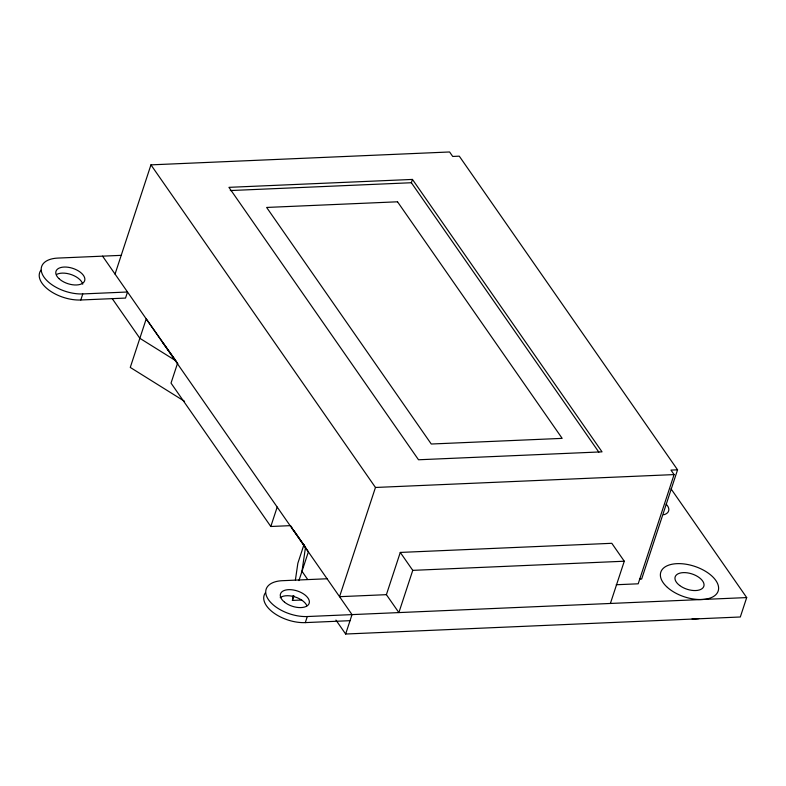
<?xml version="1.0" encoding="UTF-8"?>
<svg xmlns="http://www.w3.org/2000/svg" width="786" height="786" viewBox="0 0 786 786"><rect width="100%" height="100%" fill="white"/><g stroke="black" fill="none" stroke-linecap="round" stroke-linejoin="round"><path stroke-width="1.18" d="M301.696 600.023L292.412 600.416L293.119 595.621M295.398 580.039L297.855 563.267L303.976 544.619M80.791 299.997L82.785 293.935L127.519 291.999L125.524 298.071L80.791 299.997A30.192 16.084 18.2 0 1 48.791 289.985A30.192 16.084 18.2 0 1 40.901 270.207M115.051 274.078L150.951 164.864L449.592 151.973L452.707 156.453L459.289 156.168L677.561 469.822L641.651 579.036L639.46 579.125M177.41 363.692L171.024 383.106L270.806 526.492L290.545 525.638L292.589 528.575M270.806 526.492L277.193 507.068M598.853 452.147L411.363 182.735L412.454 179.424L228.932 187.343L418.516 459.771L602.037 451.852L412.454 179.424M292.412 600.416L293.944 595.759M298.926 580.618L308.377 551.88L293.944 530.53M265.403 592.811A30.192 16.084 18.2 0 0 273.292 612.589A30.192 16.084 18.2 0 0 305.302 622.61L307.297 616.538L746.7 597.576L740.314 616.99L345.644 634.027L335.946 620.085M150.951 164.864L375.462 487.467L339.552 596.682L386.398 594.668L398.875 612.589L412.758 570.361L400.28 552.43L611.803 543.303L624.28 561.224L610.388 603.461M345.644 634.027L352.03 614.613L102.573 256.157M386.398 594.668L400.28 552.43M677.561 469.822L670.979 470.107L674.093 474.587L638.193 583.802L616.224 584.745M230.288 190.556L411.363 182.735M120.926 255.362L57.85 258.083A30.192 16.084 18.2 0 0 44.006 277.144A30.192 16.084 18.2 0 0 82.785 293.935M375.462 487.467L674.093 474.587M412.758 570.361L624.28 561.224M327.084 578.761L282.351 580.697A30.192 16.084 18.2 0 0 268.517 599.747A30.192 16.084 18.2 0 0 307.297 616.538M305.302 622.61L350.035 620.675M184.572 401.322L130.27 367.426L146.225 318.89L177.823 363.663M162.427 342.165L175.779 360.735L139.849 338.304L112.133 298.474M292.166 528.595L305.518 547.164L301.991 571.294L307.532 579.262M671.028 488.833L746.7 597.576M56.671 274.412A15.091 8.047 18.2 0 1 71.939 274.825A15.091 8.047 18.2 0 1 82.736 284.188M280.209 597.645A15.091 8.047 18.2 0 1 294.711 596.839A15.091 8.047 18.2 0 1 306.884 605.721M666.155 504.14A15.091 8.047 18.2 0 1 663.718 514.771M698.941 618.611A30.192 16.084 18.2 0 1 692.073 618.916M397.529 201.796L266.631 207.445L431.268 444.021L562.167 438.372L397.529 201.796M667.422 587.417A30.192 16.084 18.2 0 0 716.979 593.371A30.192 16.084 18.2 0 0 684.095 563.955A30.192 16.084 18.2 0 0 667.422 587.417M679.654 585.482A15.091 8.047 18.2 0 0 703.706 586.641A15.091 8.047 18.2 0 0 685.137 572.63A15.091 8.047 18.2 0 0 679.654 585.482M284.542 602.174A15.091 8.047 18.2 0 0 308.898 603.972A15.091 8.047 18.2 0 0 291.036 589.697A15.091 8.047 18.2 0 0 284.542 602.174M58.871 278.549A15.091 8.047 18.2 0 0 83.827 282.203A15.091 8.047 18.2 0 0 68.254 267.279A15.091 8.047 18.2 0 0 58.871 278.549"/></g></svg>
